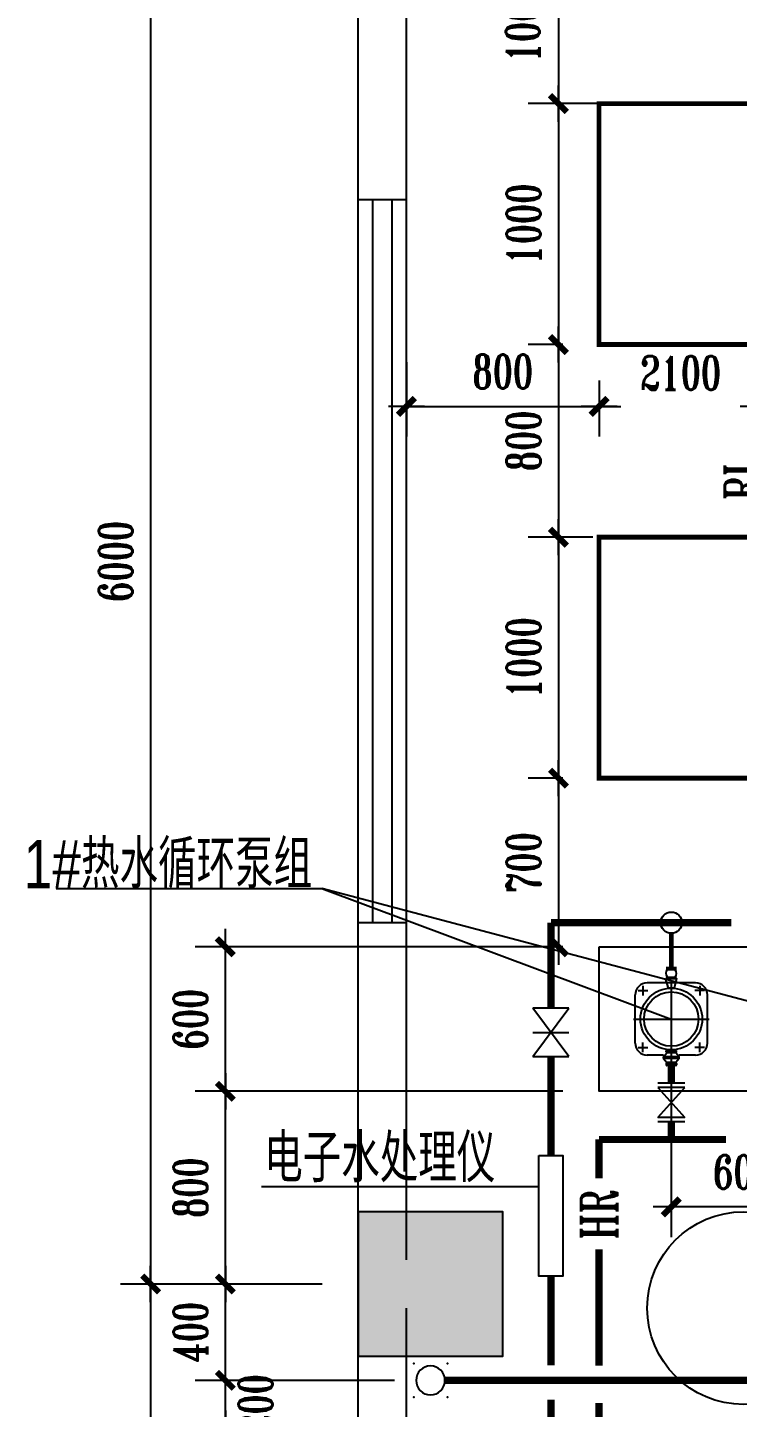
# Model space of a CAD drawing. Extents: x -1920 to 40080, y 2127 to 31827.
# Drawn here: x 28052 to 31000, y 23157 to 28884 of the extents above; entities that cross this region are included whole.
import ezdxf

# ---------------------------------------------------------------- set-up
doc = ezdxf.new("R2010")
doc.units = 0
doc.header["$LTSCALE"] = 1000
for name, pattern in [('ACAD_ISO05W100', [33, 24, -3, 0, -3, 0, -3]), ('ACAD_ISO11W100', [33.5, 12, -3, 12, -3, 0.5, -3]), ('BORDER2', [0.875, 0.25, -0.125, 0.25, -0.125, 0, -0.125]), ('CONTINOUS', [0]), ('DASH', [0.35, 0.25, -0.1])]:
    doc.linetypes.add(name, pattern=pattern)
for name, color, linetype in [('0SJ给水', 3, 'Continuous'), ('0SJ给水2', 3, 'ACAD_ISO11W100'), ('0STXT标注', 3, 'Continuous'), ('0热水回水', 4, 'ACAD_ISO05W100'), ('0辅助', 8, 'Continuous'), ('0附件', 2, 'Continuous'), ('CZP', 30, 'ACAD_ISO05W100'), ('FM', 60, 'Continuous'), ('G', 3, 'Continuous'), ('PG', 7, 'Continuous'), ('PUB_DIM', 3, 'Continuous'), ('PUB_HATCH', 8, 'Continuous'), ('WALL', 9, 'Continuous'), ('地沟', 7, 'Continuous')]:
    doc.layers.add(name, color=color, linetype=linetype)
doc.styles.add('BZ', font='romant.shx', dxfattribs={"width": 0.7, "bigfont": 'hztxt.shx'})
doc.styles.add('大小相等', font='sltxt.shx', dxfattribs={"width": 0.8, "bigfont": 'hztxt.shx'})
doc.dimstyles.new('DIMA50', dxfattribs={"dimscale": 0.5, "dimtxt": 280, "dimasz": 1, "dimexe": 250, "dimexo": 300, "dimgap": 150, "dimtad": 1, "dimdec": 0, "dimdsep": 46, "dimtxsty": 'BZ', "dimblk": '_DIMX', "dimcen": 2.5, "dimclrd": 9, "dimclre": 9, "dimclrt": 256, "dimadec": 0, "dimazin": 0, "dimtfac": 1, "dimtdec": 0, "dimtix": 1, "dimtmove": 2, "dimatfit": 3, "dimldrblk": '_DIMX', "dimfxl": 1, "dimtolj": 1, "dimtzin": 0, "dimarcsym": 0})

# ---------------------------------------------------------------- blocks, each defined once
blk = doc.blocks.new('某十五层酒店给排水设计图 -给水立')
at = {"layer": '0SJ给水', "color": 9}
for p in [(-1000504.8, 440728.4), (-1000504.8, 440728.4), (-1000364.8, 440728.4), (-1000504.8, 440588.4), (-1000364.8, 440588.4)]:
    blk.add_point(p, dxfattribs=at)
at = {"layer": '0附件', "linetype": 'CONTINOUS'}
blk.add_circle((-1000434.8, 440658.4), 60, dxfattribs=at)
blk = doc.blocks.new('_FZH')
blk.add_lwpolyline([(-0.5, -0.5), (0.5, -0.5), (0.5, 0.5), (-0.5, 0.5)], close=True)
at = {"layer": 'PUB_HATCH'}
blk.add_solid([(-0.5, -0.5), (0.5, -0.5), (-0.5, 0.5), (0.5, 0.5)], dxfattribs=at)
blk = doc.blocks.new('_GCBLK')
at = {"linetype": 'DASH'}
for p, q in [((-0.5, -0.5), (-0.5, 0.5)), ((0.5, -0.5), (0.5, 0.5)), ((-0.5, 0.2), (0.5, 0.2)), ((-0.5, -0.2), (0.5, -0.2))]:
    blk.add_line(p, q, dxfattribs=at)
blk = doc.blocks.new('_DIMX')
blk.add_line((-150, 0), (150, 0))
at = {"const_width": 50}
blk.add_lwpolyline([(-70, -70), (70, 70)], dxfattribs=at)
blk = doc.blocks.new('*D54')
at = {"layer": '0STXT标注', "color": 9, "lineweight": -2, "transparency": 16777216}
for p, q in [((29275.4, 29668.8), (28438, 29668.8)), ((28563, 29668.3), (28563, 23669.3)), ((29275.4, 23668.8), (28438, 23668.8))]:
    blk.add_line(p, q, dxfattribs=at)
at = {"layer": 'Defpoints', "color": 0, "transparency": 16777216}
for p in [(29425.4, 29668.8), (28563, 23668.8), (29425.4, 23668.8, 0)]:
    blk.add_point(p, dxfattribs=at)
at = {"layer": '0STXT标注', "color": 9, "lineweight": -2, "transparency": 16777216, "xscale": 0.5, "yscale": 0.5, "zscale": 0.5}
for p, rotation in [((28563, 29668.8), 90), ((28563, 23668.8), 270)]:
    blk.add_blockref('_DIMX', p, dxfattribs=dict(at, rotation=rotation))
at = {"layer": '0STXT标注', "transparency": 16777216, "insert": (28418, 26668.8), "char_height": 140, "attachment_point": 5, "rotation": 90, "style": 'BZ'}
blk.add_mtext('\\A1;6000', dxfattribs=at)
blk = doc.blocks.new('*D55')
at = {"layer": '0STXT标注', "color": 9, "lineweight": -2, "transparency": 16777216}
for p, q in [((29275.4, 23668.8), (28438, 23668.8)), ((28563, 23668.3), (28563, 15269.3)), ((29275.4, 15268.8), (28438, 15268.8))]:
    blk.add_line(p, q, dxfattribs=at)
at = {"layer": 'Defpoints', "color": 0, "transparency": 16777216}
for p in [(29425.4, 23668.8, 0), (28563, 15268.8), (29425.4, 15268.8, 0)]:
    blk.add_point(p, dxfattribs=at)
at = {"layer": '0STXT标注', "color": 9, "lineweight": -2, "transparency": 16777216, "xscale": 0.5, "yscale": 0.5, "zscale": 0.5}
for p, rotation in [((28563, 23668.8), 90), ((28563, 15268.8), 270)]:
    blk.add_blockref('_DIMX', p, dxfattribs=dict(at, rotation=rotation))
at = {"layer": '0STXT标注', "transparency": 16777216, "insert": (28418, 19468.8), "char_height": 140, "attachment_point": 5, "rotation": 90, "style": 'BZ'}
blk.add_mtext('\\A1;8400', dxfattribs=at)
blk = doc.blocks.new('*D63')
at = {"layer": '0STXT标注', "color": 9, "lineweight": -2, "transparency": 16777216}
for p, q in [((30333.6, 29568.8), (30131.5, 29568.8)), ((30256.5, 29568.3), (30256.5, 28569.3)), ((30539.2, 28568.8), (30131.5, 28568.8))]:
    blk.add_line(p, q, dxfattribs=at)
at = {"layer": 'Defpoints', "color": 0, "transparency": 16777216}
for p in [(30483.6, 29568.8), (30256.5, 28568.8), (30689.2, 28568.8)]:
    blk.add_point(p, dxfattribs=at)
at = {"layer": '0STXT标注', "color": 9, "lineweight": -2, "transparency": 16777216, "xscale": 0.5, "yscale": 0.5, "zscale": 0.5}
for p, rotation in [((30256.5, 29568.8), 90), ((30256.5, 28568.8), 270)]:
    blk.add_blockref('_DIMX', p, dxfattribs=dict(at, rotation=rotation))
at = {"layer": '0STXT标注', "transparency": 16777216, "insert": (30108.1, 28908.4), "char_height": 140, "attachment_point": 5, "rotation": 90, "style": 'BZ'}
blk.add_mtext('\\A1;1000', dxfattribs=at)
blk = doc.blocks.new('*D64')
at = {"layer": '0STXT标注', "color": 9, "lineweight": -2, "transparency": 16777216}
for p, q in [((30539.2, 28568.8), (30131.5, 28568.8)), ((30256.5, 28568.3), (30256.5, 27569.3)), ((30275.4, 27568.8), (30131.5, 27568.8))]:
    blk.add_line(p, q, dxfattribs=at)
at = {"layer": 'Defpoints', "color": 0, "transparency": 16777216}
for p in [(30689.2, 28568.8), (30256.5, 27568.8), (30425.4, 27568.8)]:
    blk.add_point(p, dxfattribs=at)
at = {"layer": '0STXT标注', "color": 9, "lineweight": -2, "transparency": 16777216, "xscale": 0.5, "yscale": 0.5, "zscale": 0.5}
for p, rotation in [((30256.5, 28568.8), 90), ((30256.5, 27568.8), 270)]:
    blk.add_blockref('_DIMX', p, dxfattribs=dict(at, rotation=rotation))
at = {"layer": '0STXT标注', "transparency": 16777216, "insert": (30111.5, 28068.8), "char_height": 140, "attachment_point": 5, "rotation": 90, "style": 'BZ'}
blk.add_mtext('\\A1;1000', dxfattribs=at)
blk = doc.blocks.new('*D65')
at = {"layer": '0STXT标注', "color": 9, "lineweight": -2, "transparency": 16777216}
for p, q in [((30275.4, 27568.8), (30131.5, 27568.8)), ((30256.5, 27568.3), (30256.5, 26769.3)), ((30399.1, 26768.8), (30131.5, 26768.8))]:
    blk.add_line(p, q, dxfattribs=at)
at = {"layer": 'Defpoints', "color": 0, "transparency": 16777216}
for p in [(30425.4, 27568.8), (30256.5, 26768.8), (30549.1, 26768.8)]:
    blk.add_point(p, dxfattribs=at)
at = {"layer": '0STXT标注', "color": 9, "lineweight": -2, "transparency": 16777216, "xscale": 0.5, "yscale": 0.5, "zscale": 0.5}
for p, rotation in [((30256.5, 27568.8), 90), ((30256.5, 26768.8), 270)]:
    blk.add_blockref('_DIMX', p, dxfattribs=dict(at, rotation=rotation))
at = {"layer": '0STXT标注', "transparency": 16777216, "insert": (30111.5, 27168.8), "char_height": 140, "attachment_point": 5, "rotation": 90, "style": 'BZ'}
blk.add_mtext('\\A1;800', dxfattribs=at)
blk = doc.blocks.new('*D66')
at = {"layer": '0STXT标注', "color": 9, "lineweight": -2, "transparency": 16777216}
for p, q in [((30399.1, 26768.8), (30131.5, 26768.8)), ((30256.5, 26768.3), (30256.5, 25769.3)), ((30275.4, 25768.8), (30131.5, 25768.8))]:
    blk.add_line(p, q, dxfattribs=at)
at = {"layer": 'Defpoints', "color": 0, "transparency": 16777216}
for p in [(30549.1, 26768.8), (30256.5, 25768.8), (30425.4, 25768.8)]:
    blk.add_point(p, dxfattribs=at)
at = {"layer": '0STXT标注', "color": 9, "lineweight": -2, "transparency": 16777216, "xscale": 0.5, "yscale": 0.5, "zscale": 0.5}
for p, rotation in [((30256.5, 26768.8), 90), ((30256.5, 25768.8), 270)]:
    blk.add_blockref('_DIMX', p, dxfattribs=dict(at, rotation=rotation))
at = {"layer": '0STXT标注', "transparency": 16777216, "insert": (30111.5, 26268.8), "char_height": 140, "attachment_point": 5, "rotation": 90, "style": 'BZ'}
blk.add_mtext('\\A1;1000', dxfattribs=at)
blk = doc.blocks.new('*D67')
at = {"layer": '0STXT标注', "color": 9, "lineweight": -2, "transparency": 16777216}
for p, q in [((30275.4, 25768.8), (30131.5, 25768.8)), ((30256.5, 25768.3), (30256.5, 25069.3)), ((30275.4, 25068.8), (30131.5, 25068.8))]:
    blk.add_line(p, q, dxfattribs=at)
at = {"layer": 'Defpoints', "color": 0, "transparency": 16777216}
for p in [(30425.4, 25768.8), (30256.5, 25068.8), (30425.4, 25068.8)]:
    blk.add_point(p, dxfattribs=at)
at = {"layer": '0STXT标注', "color": 9, "lineweight": -2, "transparency": 16777216, "xscale": 0.5, "yscale": 0.5, "zscale": 0.5}
for p, rotation in [((30256.5, 25768.8), 90), ((30256.5, 25068.8), 270)]:
    blk.add_blockref('_DIMX', p, dxfattribs=dict(at, rotation=rotation))
at = {"layer": '0STXT标注', "transparency": 16777216, "insert": (30111.5, 25418.8), "char_height": 140, "attachment_point": 5, "rotation": 90, "style": 'BZ'}
blk.add_mtext('\\A1;700', dxfattribs=at)
blk = doc.blocks.new('*D68')
at = {"layer": '0STXT标注', "color": 9, "lineweight": -2, "transparency": 16777216}
for p, q in [((29625.4, 27496.2), (29625.4, 27186.7)), ((30425.4, 27418.8), (30425.4, 27186.7)), ((29625.9, 27311.7), (30424.9, 27311.7))]:
    blk.add_line(p, q, dxfattribs=at)
at = {"layer": 'Defpoints', "color": 0, "transparency": 16777216}
for p in [(29625.4, 27646.2), (30425.4, 27568.8), (30425.4, 27311.7)]:
    blk.add_point(p, dxfattribs=at)
at = {"layer": '0STXT标注', "color": 9, "lineweight": -2, "transparency": 16777216, "xscale": 0.5, "yscale": 0.5, "zscale": 0.5, "rotation": 180}
blk.add_blockref('_DIMX', (29625.4, 27311.7), dxfattribs=at)
at = {"layer": '0STXT标注', "color": 9, "lineweight": -2, "transparency": 16777216, "xscale": 0.5, "yscale": 0.5, "zscale": 0.5}
blk.add_blockref('_DIMX', (30425.4, 27311.7), dxfattribs=at)
at = {"layer": '0STXT标注', "transparency": 16777216, "insert": (30025.4, 27456.7), "char_height": 140, "attachment_point": 5, "style": 'BZ'}
blk.add_mtext('\\A1;800', dxfattribs=at)
blk = doc.blocks.new('*D69')
at = {"layer": '0STXT标注', "color": 9, "lineweight": -2, "transparency": 16777216}
for p, q in [((30425.4, 27418.8), (30425.4, 27186.7)), ((32525.4, 27418.8), (32525.4, 27186.7)), ((30425.9, 27311.7), (30516.4, 27311.7)), ((32524.9, 27311.7), (31011.7, 27311.7))]:
    blk.add_line(p, q, dxfattribs=at)
at = {"layer": 'Defpoints', "color": 0, "transparency": 16777216}
for p in [(30425.4, 27568.8), (32525.4, 27568.8), (32525.4, 27311.7)]:
    blk.add_point(p, dxfattribs=at)
at = {"layer": '0STXT标注', "color": 9, "lineweight": -2, "transparency": 16777216, "xscale": 0.5, "yscale": 0.5, "zscale": 0.5, "rotation": 180}
blk.add_blockref('_DIMX', (30425.4, 27311.7), dxfattribs=at)
at = {"layer": '0STXT标注', "color": 9, "lineweight": -2, "transparency": 16777216, "xscale": 0.5, "yscale": 0.5, "zscale": 0.5}
blk.add_blockref('_DIMX', (32525.4, 27311.7), dxfattribs=at)
at = {"layer": '0STXT标注', "transparency": 16777216, "insert": (30764.1, 27451.1), "char_height": 140, "attachment_point": 5, "style": 'BZ'}
blk.add_mtext('\\A1;2100', dxfattribs=at)
blk = doc.blocks.new('*D79')
at = {"layer": '0STXT标注', "color": 9, "lineweight": -2, "transparency": 16777216}
for p, q in [((29575.4, 23268.8), (28748.2, 23268.8)), ((28873.2, 23069), (28873.2, 23268.3)), ((29575.4, 23068.5), (28748.2, 23068.5))]:
    blk.add_line(p, q, dxfattribs=at)
at = {"layer": 'Defpoints', "color": 0, "transparency": 16777216}
for p in [(28873.2, 23268.8), (29725.4, 23268.8, -308.4), (29725.4, 23068.5, -93.8)]:
    blk.add_point(p, dxfattribs=at)
at = {"layer": '0STXT标注', "color": 9, "lineweight": -2, "transparency": 16777216, "xscale": 0.5, "yscale": 0.5, "zscale": 0.5}
for p, rotation in [((28873.2, 23268.8), 90), ((28873.2, 23068.5), 270)]:
    blk.add_blockref('_DIMX', p, dxfattribs=dict(at, rotation=rotation))
at = {"layer": '0STXT标注', "transparency": 16777216, "insert": (28998.4, 23168.7), "char_height": 140, "attachment_point": 5, "rotation": 90, "style": 'BZ'}
blk.add_mtext('\\A1;200', dxfattribs=at)
blk = doc.blocks.new('*D80')
at = {"layer": '0STXT标注', "color": 9, "lineweight": -2, "transparency": 16777216}
for p, q in [((29275.4, 23668.8), (28748.2, 23668.8)), ((28873.2, 23669.3), (28873.2, 23669.8)), ((28873.2, 23268.8), (28873.2, 23668.8)), ((29575.4, 23268.8), (28748.2, 23268.8)), ((28873.2, 23268.3), (28873.2, 23267.8))]:
    blk.add_line(p, q, dxfattribs=at)
at = {"layer": 'Defpoints', "color": 0, "transparency": 16777216}
for p in [(28873.2, 23668.8), (29425.4, 23668.8), (29725.4, 23268.8, -308.4)]:
    blk.add_point(p, dxfattribs=at)
at = {"layer": '0STXT标注', "color": 9, "lineweight": -2, "transparency": 16777216, "xscale": 0.5, "yscale": 0.5, "zscale": 0.5}
for p, rotation in [((28873.2, 23668.8), 270), ((28873.2, 23268.8), 90)]:
    blk.add_blockref('_DIMX', p, dxfattribs=dict(at, rotation=rotation))
at = {"layer": '0STXT标注', "transparency": 16777216, "insert": (28728.2, 23468.8), "char_height": 140, "attachment_point": 5, "rotation": 90, "style": 'BZ'}
blk.add_mtext('\\A1;400', dxfattribs=at)
blk = doc.blocks.new('*D81')
at = {"layer": '0STXT标注', "color": 9, "lineweight": -2, "transparency": 16777216}
for p, q in [((30275.4, 24468.8), (28748.2, 24468.8)), ((28873.2, 23669.3), (28873.2, 24468.3)), ((29275.4, 23668.8), (28748.2, 23668.8))]:
    blk.add_line(p, q, dxfattribs=at)
at = {"layer": 'Defpoints', "color": 0, "transparency": 16777216}
for p in [(28873.2, 24468.8), (30425.4, 24468.8), (29425.4, 23668.8)]:
    blk.add_point(p, dxfattribs=at)
at = {"layer": '0STXT标注', "color": 9, "lineweight": -2, "transparency": 16777216, "xscale": 0.5, "yscale": 0.5, "zscale": 0.5}
for p, rotation in [((28873.2, 24468.8), 90), ((28873.2, 23668.8), 270)]:
    blk.add_blockref('_DIMX', p, dxfattribs=dict(at, rotation=rotation))
at = {"layer": '0STXT标注', "transparency": 16777216, "insert": (28728.2, 24068.8), "char_height": 140, "attachment_point": 5, "rotation": 90, "style": 'BZ'}
blk.add_mtext('\\A1;800', dxfattribs=at)
blk = doc.blocks.new('*D82')
at = {"layer": '0STXT标注', "color": 9, "lineweight": -2, "transparency": 16777216}
for p, q in [((30275.4, 25068.8), (28748.2, 25068.8)), ((28873.2, 24469.3), (28873.2, 25068.3)), ((30275.4, 24468.8), (28748.2, 24468.8))]:
    blk.add_line(p, q, dxfattribs=at)
at = {"layer": 'Defpoints', "color": 0, "transparency": 16777216}
for p in [(28873.2, 25068.8), (30425.4, 25068.8), (30425.4, 24468.8)]:
    blk.add_point(p, dxfattribs=at)
at = {"layer": '0STXT标注', "color": 9, "lineweight": -2, "transparency": 16777216, "xscale": 0.5, "yscale": 0.5, "zscale": 0.5}
for p, rotation in [((28873.2, 25068.8), 90), ((28873.2, 24468.8), 270)]:
    blk.add_blockref('_DIMX', p, dxfattribs=dict(at, rotation=rotation))
at = {"layer": '0STXT标注', "transparency": 16777216, "insert": (28728.2, 24768.8), "char_height": 140, "attachment_point": 5, "rotation": 90, "style": 'BZ'}
blk.add_mtext('\\A1;600', dxfattribs=at)
blk = doc.blocks.new('*D86')
at = {"layer": '0STXT标注', "color": 9, "lineweight": -2, "transparency": 16777216}
for p, q in [((30725.4, 24618.8), (30725.4, 23863.9)), ((31325.4, 24572.2), (31325.4, 23863.9)), ((31324.9, 23988.9), (30725.9, 23988.9))]:
    blk.add_line(p, q, dxfattribs=at)
at = {"layer": 'Defpoints', "color": 0, "transparency": 16777216}
for p in [(30725.4, 24768.8), (31325.4, 24722.2), (30725.4, 23988.9)]:
    blk.add_point(p, dxfattribs=at)
at = {"layer": '0STXT标注', "color": 9, "lineweight": -2, "transparency": 16777216, "xscale": 0.5, "yscale": 0.5, "zscale": 0.5, "rotation": 180}
blk.add_blockref('_DIMX', (30725.4, 23988.9), dxfattribs=at)
at = {"layer": '0STXT标注', "color": 9, "lineweight": -2, "transparency": 16777216, "xscale": 0.5, "yscale": 0.5, "zscale": 0.5}
blk.add_blockref('_DIMX', (31325.4, 23988.9), dxfattribs=at)
at = {"layer": '0STXT标注', "transparency": 16777216, "insert": (31025.4, 24133.9), "char_height": 140, "attachment_point": 5, "style": 'BZ'}
blk.add_mtext('\\A1;600', dxfattribs=at)

msp = doc.modelspace()

# ---------------------------------------------------------------- linework, layer by layer
for p, q in [((30704, 24631.7), (30704, 24637.7)), ((30746.8, 24631.7), (30746.8, 24637.7)), ((30692.8, 24611.7), (30707, 24628.7)), ((30758.1, 24611.7), (30692.8, 24611.7)), ((30692.8, 24604.8), (30692.8, 24611.7)), ((30758.1, 24604.8), (30692.8, 24604.8)), ((30692.8, 24604.8), (30707, 24587.8)), ((30704, 24584.8), (30704, 24578.7)), ((30758.1, 24611.7), (30743.8, 24628.7)), ((30758.1, 24604.8), (30743.8, 24587.8)), ((30746.8, 24584.8), (30746.8, 24578.7)), ((30758.1, 24604.8), (30758.1, 24611.7))]:
    msp.add_line(p, q)
at = {"color": 2}
for radius in [128.1, 113.1]:
    msp.add_circle((30725.4, 24768.8), radius, dxfattribs=at)
for centre, start, end in [((30707, 24637.7), 90, 180), ((30707, 24631.7), 180, 270), ((30743.8, 24637.7), 0, 90), ((30743.8, 24631.7), 270, 0), ((30707, 24584.8), 90, 180), ((30707, 24578.7), 180, 270), ((30743.8, 24584.8), 0, 90), ((30743.8, 24578.7), 270, 0)]:
    msp.add_arc(centre, 3, start, end)
at = {"layer": '0SJ给水', "const_width": 30, "elevation": -0.1, "flags": 128}
msp.add_lwpolyline([(33354.1, 23268.8), (29785.4, 23268.8)], dxfattribs=at)
at = {"layer": '0SJ给水2', "const_width": 30, "elevation": 0, "flags": 128}
for points in [[(30225.4, 25168.8), (30681.1, 25168.8)], [(30225.4, 24813.3), (30225.4, 25168.8)], [(30225.4, 24201.6), (30225.4, 24613.4)], [(30225.4, 23331.9), (30225.4, 23701.6)], [(29876.1, 22603.2), (29876.1, 22974.1), (30225.4, 22974.1), (30225.4, 23189)]]:
    msp.add_lwpolyline(points, dxfattribs=at)
at = {"layer": '0STXT标注', "color": 9}
for p, q in [((28169.9, 25310.4), (29273.5, 25310.4)), ((29273.5, 25310.4), (30725.4, 24768.8)), ((31325.4, 24768.8), (29273.5, 25310.4)), ((29024, 24073.6), (30175.4, 24073.6))]:
    msp.add_line(p, q, dxfattribs=at)
at = {"layer": '0STXT标注', "const_width": 20, "elevation": 0}
for points in [[(30425.4, 28568.8), (32525.4, 28568.8), (32525.4, 27568.8), (30425.4, 27568.8)], [(30425.4, 26768.8), (32525.4, 26768.8), (32525.4, 25768.8), (30425.4, 25768.8)]]:
    msp.add_lwpolyline(points, close=True, dxfattribs=at)
at = {"layer": '0STXT标注', "ltscale": 50, "elevation": 0}
msp.add_lwpolyline([(30425.4, 25068.8), (31625.4, 25068.8), (31625.4, 24468.8), (30425.4, 24468.8)], close=True, dxfattribs=at)
at = {"layer": '0STXT标注', "color": 60, "elevation": 0}
msp.add_lwpolyline([(30175.4, 24201.6), (30275.4, 24201.6), (30275.4, 23701.6), (30175.4, 23701.6)], close=True, dxfattribs=at)
at = {"layer": '0STXT标注', "color": 60}
msp.add_circle((31025.4, 23568.8), 400, dxfattribs=at)
at = {"layer": '0热水回水', "const_width": 30, "elevation": 0, "flags": 128}
for points in [[(30681.1, 25168.8), (30974.7, 25168.8)], [(30725.4, 24575.7), (30725.4, 24502.5)], [(30725.4, 24342), (30725.4, 24268.8)], [(30425.4, 24268.8), (30425.4, 24107.5)], [(30425.4, 24268.8), (30951.9, 24268.8)], [(30425.4, 23813), (30425.4, 23330.3)], [(30425.4, 23174.4), (30425.4, 22318.5)]]:
    msp.add_lwpolyline(points, dxfattribs=at)
at = {"layer": '0辅助'}
for p, q in [((29425.4, 15368.8), (29425.4, 29768.8)), ((29625.4, 23768.8, 0), (29625.4, 29568.8)), ((29625.4, 15368.8, 0), (29625.4, 23568.8, 0))]:
    msp.add_line(p, q, dxfattribs=at)
at = {"layer": '0附件', "color": 2}
msp.add_circle((30725.1, 25168.8), 44, dxfattribs=at)
at = {"layer": 'CZP', "color": 60, "linetype": 'ByBlock'}
msp.add_line((30150.5, 24713.3), (30300.4, 24713.3), dxfattribs=at)
at = {"layer": 'FM'}
for p, q in [((30300.4, 24813.3), (30150.5, 24813.3)), ((30300.4, 24613.4), (30150.5, 24813.3)), ((30150.5, 24613.4), (30300.4, 24813.3)), ((30150.5, 24613.4), (30300.4, 24613.4))]:
    msp.add_line(p, q, dxfattribs=at)
at = {"layer": 'G', "const_width": 18.7, "elevation": 0}
msp.add_lwpolyline([(30725.4, 24982.6), (30725.2, 25124.8)], dxfattribs=at)
at = {"layer": 'PG', "color": 2}
for p, q in [((30703.7, 24982.6), (30746.5, 24982.6)), ((30703.7, 24974.9), (30746.5, 24974.9)), ((30703.7, 24942.8), (30746.5, 24942.8)), ((30746.8, 24634.7), (30704, 24634.7)), ((30743.8, 24640.7), (30707, 24640.7)), ((30746.8, 24581.7), (30704, 24581.7)), ((30743.8, 24628.7), (30707, 24628.7)), ((30743.8, 24587.8), (30707, 24587.8)), ((30743.8, 24575.7), (30707, 24575.7)), ((30781, 24502.5), (30669.9, 24502.5)), ((30781, 24484.4), (30669.9, 24484.4)), ((30669.9, 24360.2), (30781, 24484.4)), ((30781, 24360.2), (30669.9, 24360.2)), ((30781, 24342), (30669.9, 24342))]:
    msp.add_line(p, q, dxfattribs=at)
at = {"layer": 'PG', "color": 2, "elevation": 0}
msp.add_lwpolyline([(30701.7, 24936.7), (30747.6, 24936.7), (30736.9, 24896.9), (30714, 24896.9)], close=True, dxfattribs=at)
at = {"layer": 'PG', "color": 2}
for centre, start, end in [((30724.7, 24959.6), 136.1861, 223.8139), ((30724.9, 24958.2), 316.1861, 43.8139)]:
    msp.add_arc(centre, 22.1, start, end, dxfattribs=at)
at = {"layer": 'PUB_DIM', "color": 2}
msp.add_line((30669.9, 24484.4), (30781, 24360.2), dxfattribs=at)
at = {"layer": 'WALL', "color": 2, "linetype": 'Continuous'}
for p, q in [((30825.5, 24918.9), (30625.3, 24918.9)), ((30575.3, 24668.7), (30575.3, 24868.9)), ((30875.6, 24668.7), (30875.6, 24868.9)), ((30693.1, 24618.6), (30625.3, 24618.6)), ((30825.5, 24618.6), (30757.8, 24618.6))]:
    msp.add_line(p, q, dxfattribs=at)
at = {"layer": 'WALL'}
for p, q in [((30587.3, 24886.6), (30628, 24886.6)), ((30607.7, 24906.9), (30607.7, 24866.3)), ((30863.5, 24886.6), (30822.9, 24886.6)), ((30843.2, 24906.9), (30843.2, 24866.3)), ((30587.3, 24651), (30628, 24651)), ((30607.7, 24630.7), (30607.7, 24671.3)), ((30863.5, 24651), (30822.9, 24651)), ((30843.2, 24630.7), (30843.2, 24671.3))]:
    msp.add_line(p, q, dxfattribs=at)
at = {"layer": 'WALL', "color": 2, "linetype": 'Continuous'}
for centre, start, end in [((30625.3, 24868.9), 90, 180), ((30825.5, 24868.9), 0, 90), ((30625.3, 24668.7), 180, 270), ((30825.5, 24668.7), 270, 0)]:
    msp.add_arc(centre, 50, start, end, dxfattribs=at)
at = {"layer": '地沟', "color": 9, "linetype": 'BORDER2', "ltscale": 5}
for p, q in [((30725.4, 24925.5), (30725.4, 24612.1)), ((30568.8, 24768.8), (30882.1, 24768.8))]:
    msp.add_line(p, q, dxfattribs=at)

# ---------------------------------------------------------------- block references
at = {"layer": '0SJ给水', "xscale": -1, "rotation": 270}
msp.add_blockref('某十五层酒店给排水设计图 -给水立', (-410933, 1023703.6, -308.4), dxfattribs=at)
at = {"layer": '0辅助', "xscale": 3000, "yscale": 199.9999999925494, "zscale": 3000, "rotation": 90}
msp.add_blockref('_GCBLK', (29525.4, 26668.8), dxfattribs=at)
at = {"layer": '0辅助', "color": 252, "xscale": 600, "yscale": 600, "zscale": 500}
msp.add_blockref('_FZH', (29725.4, 23668.8), dxfattribs=at)

# ---------------------------------------------------------------- texts
at = {"layer": '0STXT标注', "color": 60, "style": '大小相等', "width": 0.8}
msp.add_text('电子水处理仪', height=200, dxfattribs=at).set_placement((29034.5, 24091.4, 0))
at = {"layer": '0STXT标注', "color": 3, "ltscale": 5000, "char_height": 150, "attachment_point": 4, "rotation": 90, "style": 'BZ'}
for s, insert in [('RL', (31022.5, 26922.1)), ('HR', (30425.6, 23852.5, 0))]:
    msp.add_mtext(s, dxfattribs=dict(at, insert=insert))
at = {"layer": '0STXT标注', "color": 60, "insert": (29233.6, 25410.9), "char_height": 200, "attachment_point": 6, "style": '大小相等'}
msp.add_mtext('1#热水循环泵组', dxfattribs=at)

# ---------------------------------------------------------------- dimensions: what is measured, and where the dimension line sits
at = {"layer": '0STXT标注'}
for base, p1, p2, picture, middle in [((28563, 23668.8), (29425.4, 29668.8), (29425.4, 23668.8, 0), '*D54', (28418, 26668.8)), ((30256.5, 27568.8), (30689.2, 28568.8), (30425.4, 27568.8), '*D64', (30111.5, 28068.8)), ((30256.5, 26768.8), (30425.4, 27568.8), (30549.1, 26768.8), '*D65', (30111.5, 27168.8)), ((30256.5, 25768.8), (30549.1, 26768.8), (30425.4, 25768.8), '*D66', (30111.5, 26268.8)), ((30256.5, 25068.8), (30425.4, 25768.8), (30425.4, 25068.8), '*D67', (30111.5, 25418.8)), ((28873.2, 25068.8), (30425.4, 24468.8), (30425.4, 25068.8), '*D82', (28728.2, 24768.8)), ((28873.2, 24468.8), (29425.4, 23668.8), (30425.4, 24468.8), '*D81', (28728.2, 24068.8)), ((28563, 15268.8), (29425.4, 23668.8, 0), (29425.4, 15268.8, 0), '*D55', (28418, 19468.8)), ((28873.2, 23668.8), (29725.4, 23268.8, -308.4), (29425.4, 23668.8), '*D80', (28728.2, 23468.8))]:
    dim = msp.add_linear_dim(base=base, p1=p1, p2=p2, angle=90, dimstyle='DIMA50', dxfattribs=at)
    dim.commit()
    dim.dimension.update_dxf_attribs({"geometry": picture, "text_midpoint": middle})
for base, p1, p2, picture, middle in [((30256.5, 28568.8), (30483.6, 29568.8), (30689.2, 28568.8), '*D63', (30108.1, 28908.4)), ((28873.2, 23268.8), (29725.4, 23068.5, -93.8), (29725.4, 23268.8, -308.4), '*D79', (28998.4, 23168.7))]:
    dim = msp.add_linear_dim(base=base, p1=p1, p2=p2, angle=90, dimstyle='DIMA50', dxfattribs=at)
    dim.commit()
    dim.dimension.update_dxf_attribs({"geometry": picture, "text_midpoint": middle, "dimtype": 160})
for base, p1, p2, picture, middle in [((30425.4, 27311.7), (29625.4, 27646.2), (30425.4, 27568.8), '*D68', (30025.4, 27456.7)), ((30725.4, 23988.9), (31325.4, 24722.2), (30725.4, 24768.8), '*D86', (31025.4, 24133.9))]:
    dim = msp.add_linear_dim(base=base, p1=p1, p2=p2, dimstyle='DIMA50', dxfattribs=at)
    dim.commit()
    dim.dimension.update_dxf_attribs({"geometry": picture, "text_midpoint": middle})
dim = msp.add_linear_dim(base=(32525.4, 27311.7), p1=(30425.4, 27568.8), p2=(32525.4, 27568.8), dimstyle='DIMA50', dxfattribs=at)
dim.commit()
dim.dimension.update_dxf_attribs({"geometry": '*D69', "text_midpoint": (30764.1, 27451.1), "dimtype": 160})

doc.saveas('drawing.dxf')
